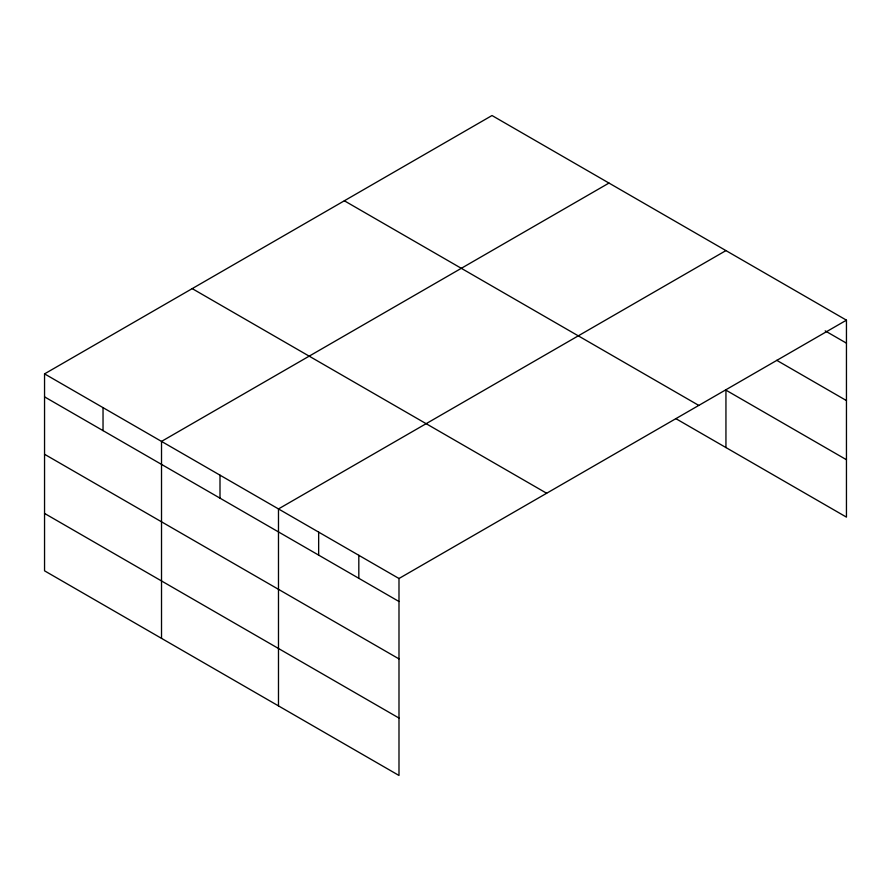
<?xml version="1.0" encoding="UTF-8"?>
<svg xmlns="http://www.w3.org/2000/svg" width="891" height="891" viewBox="0 0 891 891"><rect width="100%" height="100%" fill="white"/><g stroke="black" fill="none" stroke-linecap="round" stroke-linejoin="round"><path stroke-width="1.34" d="M675.812 418.614L846.45 517.125L846.45 320.17L492.01 115.529L44.55 373.875L44.55 570.83L398.99 775.471L398.99 578.504L44.55 373.875M608.976 183.067L161.516 441.401L161.516 638.357M725.942 250.594L278.482 508.928L278.482 705.895M398.99 578.504L846.45 320.17M825.189 330.884L846.45 343.158M776.74 360.32L846.45 400.571M846.45 459.723L725.942 390.147L725.942 447.549M344.349 200.787L698.789 405.416M192.211 288.617L546.651 493.258M44.55 396.863L398.99 601.503M44.55 454.276L398.99 658.906M44.55 513.428L398.99 718.057M358.817 555.316L358.817 578.304M318.655 532.116L318.655 555.115M219.999 475.159L219.999 498.158M103.033 407.632L103.033 430.631"/></g></svg>
